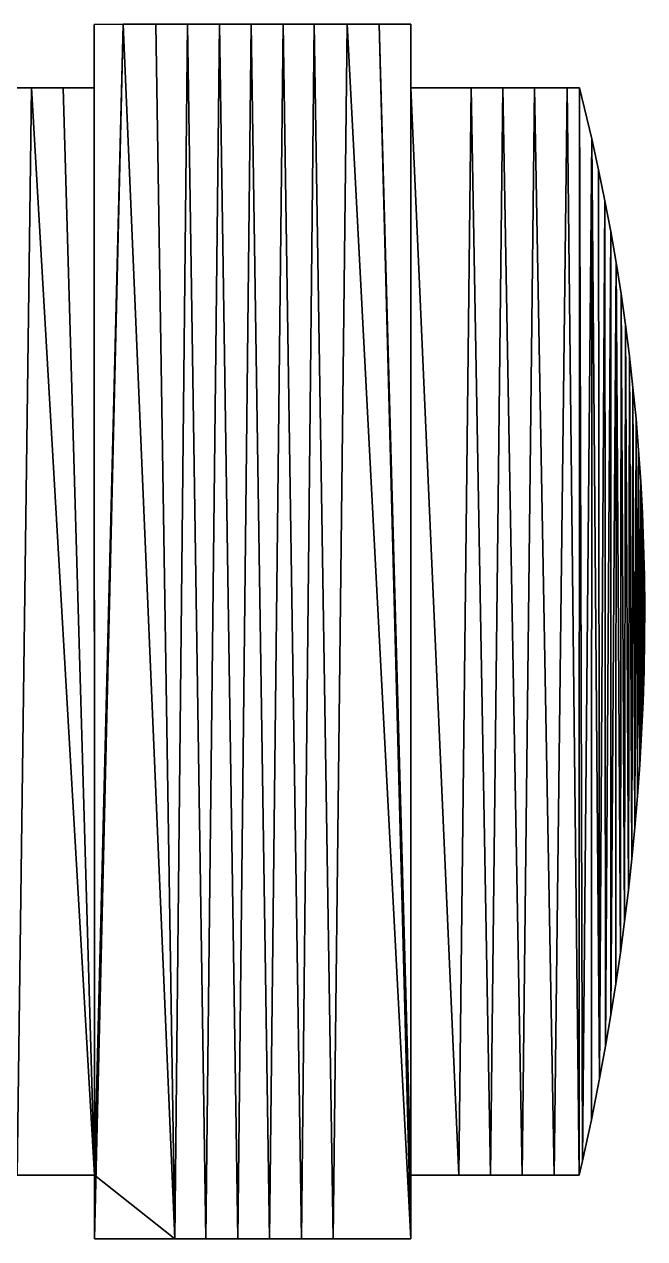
# Model space of a CAD drawing. Extents: x 9 to 1212, y 18 to 833.
# Drawn here: x 176.5 to 323.4, y 47.7 to 335 of the extents above; entities that cross this region are included whole.
import ezdxf

# ---------------------------------------------------------------- set-up
doc = ezdxf.new("R2010")
doc.units = 0
doc.header["$MEASUREMENT"] = 0
doc.layers.get('0').update_dxf_attribs({"linetype": 'CONTINUOUS'})

# ---------------------------------------------------------------- blocks, each defined once
blk = doc.blocks.new('GRUPO_2')
for p, q in [((167.27313, 287.312, 15), (160.4435, 287.30361, 15)), ((167.27313, 287.312), (160.4435, 287.30361)), ((160.4435, 287.30361, 15), (160.4435, 279.76341, 15)), ((160.4435, 287.30361), (160.4435, 287.30361, 15)), ((160.4435, 287.30361), (160.4435, 279.76341)), ((175.04562, 287.312, 15), (167.27313, 287.312, 15)), ((167.27313, 287.312), (167.27313, 287.312, 15)), ((175.04562, 287.312), (167.27313, 287.312)), ((175.04562, 287.312), (175.04562, 287.312, 15)), ((182.52997, 287.312, 15), (175.04562, 287.312, 15)), ((182.52997, 287.312), (175.04562, 287.312)), ((182.52997, 287.312), (182.52997, 287.312, 15)), ((190.06976, 287.312, 15), (182.52997, 287.312, 15)), ((190.06976, 287.312), (182.52997, 287.312)), ((190.06976, 287.312), (190.06976, 287.312, 15)), ((197.59616, 287.312, 15), (190.06976, 287.312, 15)), ((197.59616, 287.312), (190.06976, 287.312)), ((197.59616, 287.312), (197.59616, 287.312, 15)), ((205.19433, 287.312, 15), (197.59616, 287.312, 15)), ((205.19433, 287.312), (197.59616, 287.312)), ((205.19433, 287.312), (205.19433, 287.312, 15)), ((212.5363, 287.312, 15), (205.19433, 287.312, 15)), ((212.5363, 287.312), (205.19433, 287.312)), ((212.5363, 287.312), (212.5363, 287.312, 15)), ((220.32052, 287.312, 15), (212.5363, 287.312, 15)), ((220.32052, 287.312), (212.5363, 287.312)), ((220.32052, 287.312), (220.32052, 287.312, 15)), ((227.93748, 287.312, 15), (220.32052, 287.312, 15)), ((227.93748, 287.312), (220.32052, 287.312)), ((227.93748, 287.312), (227.93748, 287.312, 15)), ((235.4, 287.312, 15), (227.93748, 287.312, 15)), ((235.4, 287.312), (227.93748, 287.312)), ((235.4, 287.312), (235.4, 287.312, 15)), ((235.4, 272.3135, 15), (235.4, 287.312, 15)), ((235.4, 272.3135), (235.4, 287.312)), ((160.4435, 279.76341, 15), (160.4435, 272.3135, 15)), ((160.4435, 279.76341), (160.4435, 279.76341, 15)), ((160.4435, 279.76341), (160.4435, 272.3135)), ((138.07891, 272.3135), (145.57178, 272.3135)), ((138.07891, 272.3135, 15), (145.57178, 272.3135, 15)), ((145.57178, 272.3135), (153.05262, 272.3135)), ((145.57178, 272.3135, 15), (153.05262, 272.3135, 15)), ((145.57178, 272.3135), (145.57178, 272.3135, 15)), ((153.05262, 272.3135), (160.4435, 272.3135)), ((153.05262, 272.3135, 15), (160.4435, 272.3135, 15)), ((153.05262, 272.3135), (153.05262, 272.3135, 15)), ((160.4435, 272.3135), (160.4435, 272.3135, 15)), ((235.4, 272.3135), (235.4, 272.3135, 15)), ((235.4, 272.3135), (249.72524, 272.3135)), ((235.4, 272.3135, 15), (249.72524, 272.3135, 15)), ((249.72524, 272.3135), (257.20678, 272.3135)), ((249.72524, 272.3135), (249.72524, 272.3135, 15)), ((249.72524, 272.3135, 15), (257.20678, 272.3135, 15)), ((257.20678, 272.3135), (264.71504, 272.3135)), ((257.20678, 272.3135), (257.20678, 272.3135, 15)), ((257.20678, 272.3135, 15), (264.71504, 272.3135, 15)), ((264.71504, 272.3135), (272.41297, 272.3135)), ((264.71504, 272.3135), (264.71504, 272.3135, 15)), ((264.71504, 272.3135, 15), (272.41297, 272.3135, 15)), ((272.41297, 272.3135), (275.32125, 272.3135)), ((272.41297, 272.3135), (272.41297, 272.3135, 15)), ((272.41297, 272.3135, 15), (275.32125, 272.3135, 15)), ((275.32125, 272.3135), (278.25841, 260.18055)), ((275.32125, 272.3135), (275.32125, 272.3135, 15)), ((275.32125, 272.3135, 15), (278.25841, 260.18055, 15)), ((278.25841, 260.18055), (279.86855, 252.88131)), ((278.25841, 260.18055), (278.25841, 260.18055, 15)), ((278.25841, 260.18055, 15), (279.86855, 252.88131, 15)), ((279.86855, 252.88131), (281.36337, 245.58206)), ((279.86855, 252.88131), (279.86855, 252.88131, 15)), ((279.86855, 252.88131, 15), (281.36337, 245.58206, 15)), ((281.36337, 245.58206), (282.74393, 238.2828)), ((281.36337, 245.58206), (281.36337, 245.58206, 15)), ((281.36337, 245.58206, 15), (282.74393, 238.2828, 15)), ((282.74393, 238.2828), (284.01601, 230.95504)), ((282.74393, 238.2828), (282.74393, 238.2828, 15)), ((282.74393, 238.2828, 15), (284.01601, 230.95504, 15)), ((284.01601, 230.95504), (285.18337, 223.57223)), ((284.01601, 230.95504), (284.01601, 230.95504, 15)), ((284.01601, 230.95504, 15), (285.18337, 223.57223, 15)), ((285.18337, 223.57223), (286.2371, 216.18942)), ((285.18337, 223.57223), (285.18337, 223.57223, 15)), ((285.18337, 223.57223, 15), (286.2371, 216.18942, 15)), ((286.2371, 216.18942), (287.17829, 208.8066)), ((286.2371, 216.18942), (286.2371, 216.18942, 15)), ((286.2371, 216.18942, 15), (287.17829, 208.8066, 15)), ((287.17829, 208.8066), (288.00806, 201.42378)), ((287.17829, 208.8066), (287.17829, 208.8066, 15)), ((287.17829, 208.8066, 15), (288.00806, 201.42378, 15)), ((288.00806, 201.42378), (288.7318, 193.99292)), ((288.00806, 201.42378), (288.00806, 201.42378, 15)), ((288.00806, 201.42378, 15), (288.7318, 193.99292, 15)), ((288.7318, 193.99292), (289.34504, 186.5599)), ((288.7318, 193.99292), (288.7318, 193.99292, 15)), ((288.7318, 193.99292, 15), (289.34504, 186.5599, 15)), ((289.34504, 186.5599), (289.84867, 179.12688)), ((289.34504, 186.5599), (289.34504, 186.5599, 15)), ((289.34504, 186.5599, 15), (289.84867, 179.12688, 15)), ((289.84867, 179.12688), (290.24381, 171.69385)), ((289.84867, 179.12688), (289.84867, 179.12688, 15)), ((289.84867, 179.12688, 15), (290.24381, 171.69385, 15)), ((290.24381, 171.69385), (290.53193, 164.24944)), ((290.24381, 171.69385), (290.24381, 171.69385, 15)), ((290.24381, 171.69385, 15), (290.53193, 164.24944, 15)), ((290.53193, 164.24944), (290.7136, 156.79751)), ((290.53193, 164.24944), (290.53193, 164.24944, 15)), ((290.53193, 164.24944, 15), (290.7136, 156.79751, 15)), ((290.7136, 156.79751), (290.7896, 149.34558)), ((290.7136, 156.79751), (290.7136, 156.79751, 15)), ((290.7136, 156.79751, 15), (290.7896, 149.34558, 15)), ((290.7896, 149.34558), (290.76105, 141.89365)), ((290.7896, 149.34558, 15), (290.76105, 141.89365, 15)), ((290.7896, 149.34558), (290.7896, 149.34558, 15)), ((290.76105, 141.89365), (290.62914, 134.44409)), ((290.76105, 141.89365, 15), (290.62914, 134.44409, 15)), ((290.76105, 141.89365), (290.76105, 141.89365, 15)), ((290.62914, 134.44409), (290.39526, 127.00131)), ((290.62914, 134.44409, 15), (290.39526, 127.00131, 15)), ((290.62914, 134.44409), (290.62914, 134.44409, 15)), ((290.39526, 127.00131), (290.06046, 119.55853)), ((290.39526, 127.00131, 15), (290.06046, 119.55853, 15)), ((290.39526, 127.00131), (290.39526, 127.00131, 15)), ((290.06046, 119.55853), (289.62586, 112.11574)), ((290.06046, 119.55853, 15), (289.62586, 112.11574, 15)), ((290.06046, 119.55853), (290.06046, 119.55853, 15)), ((289.62586, 112.11574), (289.09258, 104.67295)), ((289.62586, 112.11574, 15), (289.09258, 104.67295, 15)), ((289.62586, 112.11574), (289.62586, 112.11574, 15)), ((289.09258, 104.67295), (288.46451, 97.26035)), ((289.09258, 104.67295, 15), (288.46451, 97.26035, 15)), ((289.09258, 104.67295), (289.09258, 104.67295, 15)), ((288.46451, 97.26035), (287.74108, 89.8507)), ((288.46451, 97.26035, 15), (287.74108, 89.8507, 15)), ((288.46451, 97.26035), (288.46451, 97.26035, 15)), ((287.74108, 89.8507), (286.92318, 82.44106)), ((287.74108, 89.8507, 15), (286.92318, 82.44106, 15)), ((287.74108, 89.8507), (287.74108, 89.8507, 15)), ((286.92318, 82.44106), (286.01192, 75.03141)), ((286.92318, 82.44106, 15), (286.01192, 75.03141, 15)), ((286.92318, 82.44106), (286.92318, 82.44106, 15)), ((286.01192, 75.03141), (285.01244, 67.65036)), ((286.01192, 75.03141, 15), (285.01244, 67.65036, 15)), ((286.01192, 75.03141), (286.01192, 75.03141, 15)), ((285.01244, 67.65036), (283.92621, 60.29341)), ((285.01244, 67.65036, 15), (283.92621, 60.29341, 15)), ((285.01244, 67.65036), (285.01244, 67.65036, 15)), ((283.92621, 60.29341), (282.75121, 52.93647)), ((283.92621, 60.29341, 15), (282.75121, 52.93647, 15)), ((283.92621, 60.29341), (283.92621, 60.29341, 15)), ((282.75121, 52.93647), (281.4885, 45.57952)), ((282.75121, 52.93647, 15), (281.4885, 45.57952, 15)), ((282.75121, 52.93647), (282.75121, 52.93647, 15)), ((281.4885, 45.57952), (280.07508, 37.88431)), ((281.4885, 45.57952, 15), (280.07508, 37.88431, 15)), ((281.4885, 45.57952), (281.4885, 45.57952, 15)), ((280.07508, 37.88431), (278.15589, 28.16263)), ((280.07508, 37.88431, 15), (278.15589, 28.16263, 15)), ((280.07508, 37.88431), (280.07508, 37.88431, 15)), ((278.15589, 28.16263), (276.08993, 18.44095)), ((278.15589, 28.16263, 15), (276.08993, 18.44095, 15)), ((278.15589, 28.16263), (278.15589, 28.16263, 15)), ((276.08993, 18.44095), (275.25388, 15)), ((276.08993, 18.44095, 15), (275.25388, 15, 15)), ((276.08993, 18.44095), (276.08993, 18.44095, 15)), ((142.13484, 15), (160.49278, 15)), ((142.13484, 15, 15), (160.49278, 15, 15)), ((160.49278, 15), (160.49278, 0)), ((160.49278, 15, 15), (160.49278, 0, 15)), ((160.49278, 15), (160.49278, 15, 15)), ((246.7508, 15), (235.39278, 15)), ((235.39278, 0), (235.39278, 15)), ((235.39278, 0, 15), (235.39278, 15, 15)), ((246.7508, 15, 15), (235.39278, 15, 15)), ((235.39278, 15), (235.39278, 15, 15)), ((254.24472, 15), (246.7508, 15)), ((246.7508, 15), (246.7508, 15, 15)), ((254.24472, 15, 15), (246.7508, 15, 15)), ((261.75315, 15), (254.24472, 15)), ((261.75315, 15, 15), (254.24472, 15, 15)), ((254.24472, 15), (254.24472, 15, 15)), ((269.36476, 15), (261.75315, 15)), ((269.36476, 15, 15), (261.75315, 15, 15)), ((261.75315, 15), (261.75315, 15, 15)), ((275.25388, 15), (269.36476, 15)), ((275.25388, 15, 15), (269.36476, 15, 15)), ((269.36476, 15), (269.36476, 15, 15)), ((275.25388, 15), (275.25388, 15, 15)), ((160.49278, 0), (179.53478, 0)), ((160.49278, 0, 15), (179.53478, 0, 15)), ((160.49278, 0), (160.49278, 0, 15)), ((179.53478, 0), (186.82144, 0)), ((179.53478, 0, 15), (186.82144, 0, 15)), ((179.53478, 0), (179.53478, 0, 15)), ((186.82144, 0), (194.4592, 0)), ((186.82144, 0, 15), (194.4592, 0, 15)), ((186.82144, 0), (186.82144, 0, 15)), ((194.4592, 0), (201.94715, 0)), ((194.4592, 0, 15), (201.94715, 0, 15)), ((194.4592, 0), (194.4592, 0, 15)), ((201.94715, 0), (209.51323, 0)), ((201.94715, 0, 15), (209.51323, 0, 15)), ((201.94715, 0), (201.94715, 0, 15)), ((209.51323, 0), (217.00284, 0)), ((209.51323, 0, 15), (217.00284, 0, 15)), ((209.51323, 0), (209.51323, 0, 15)), ((217.00284, 0), (235.39278, 0)), ((217.00284, 0, 15), (235.39278, 0, 15)), ((217.00284, 0), (217.00284, 0, 15)), ((235.39278, 0), (235.39278, 0, 15))]:
    blk.add_line(p, q)
mesh = blk.add_polyface()
corners = [(160.4435, 287.30361), (160.4435, 272.3135), (160.4435, 279.76341), (235.4, 287.312), (235.39278, 15), (227.93748, 287.312), (235.4, 272.3135), (246.7508, 15), (249.72524, 272.3135), (254.24472, 15), (257.20678, 272.3135), (261.75315, 15), (264.71504, 272.3135), (269.36476, 15), (272.41297, 272.3135), (275.25388, 15), (275.32125, 272.3135), (276.08993, 18.44095), (278.25841, 260.18055), (278.15589, 28.16263), (280.07508, 37.88431), (279.86855, 252.88131), (281.36337, 245.58206), (281.4885, 45.57952), (282.74393, 238.2828), (282.75121, 52.93647), (284.01601, 230.95504), (283.92621, 60.29341), (285.01244, 67.65036), (285.18337, 223.57223), (286.01192, 75.03141), (286.2371, 216.18942), (286.92318, 82.44106), (287.17829, 208.8066), (287.74108, 89.8507), (288.00806, 201.42378), (288.46451, 97.26035), (288.7318, 193.99292), (289.09258, 104.67295), (289.34504, 186.5599), (289.62586, 112.11574), (289.84867, 179.12688), (290.06046, 119.55853), (290.24381, 171.69385), (290.39526, 127.00131), (290.53193, 164.24944), (290.62914, 134.44409), (290.7136, 156.79751), (290.76105, 141.89365), (290.7896, 149.34558), (130.62371, 272.3135), (116.5312, 15), (116.5312, 272.3135), (134.67172, 15), (138.07891, 272.3135), (142.13484, 15), (145.57178, 272.3135), (160.49278, 15), (153.05262, 272.3135), (167.27313, 287.312), (160.49278, 0), (179.53478, 0), (175.04562, 287.312), (182.52997, 287.312), (186.82144, 0), (190.06976, 287.312), (194.4592, 0), (197.59616, 287.312), (201.94715, 0), (205.19433, 287.312), (209.51323, 0), (212.5363, 287.312), (217.00284, 0), (220.32052, 287.312), (235.39278, 0), (63.60053, 287.3125), (41.5312, 272.3135), (41.5312, 287.3135), (41.5312, 15), (41.5312, 0), (59.85064, 0), (67.24276, 0), (70.93766, 287.3125), (74.85461, 0), (78.54081, 287.3125), (82.33672, 0), (86.06732, 287.3125), (89.95977, 0), (93.5803, 287.3125), (97.32622, 0), (101.12431, 287.3125), (116.5312, 0), (116.5312, 287.3135), (0, 269.97592), (0, 253.8305), (0, 263.12649), (3.74336, 272.3135), (0, 247.42915), (0, 240.26496), (0, 223.92902), (0, 209.59044), (0, 202.24052), (0, 186.90175), (0, 178.97392), (0, 171.61742), (0, 164.22257), (0, 134.2449), (0, 118.93904), (0, 111.32354), (0, 103.81441), (0, 96.43702), (0, 89.21676), (0, 58.39588), (0, 51.39407), (0, 27.86362), (0.17741, 15), (7.50086, 15), (11.45449, 272.3135), (15.0501, 15), (18.90909, 272.3135), (22.53637, 15), (26.38359, 272.3135), (30.04515, 15), (33.8378, 272.3135), (0, 21.83193), (0, 35.52596), (0, 44.64879), (0, 73.66083), (0, 81.83561), (0, 65.83286), (0, 126.63553), (0, 149.26779), (0, 156.76509), (0, 141.75346), (0, 194.66745), (0, 216.68671), (0, 232.40816)]
mesh.append_faces([[corners[k] for k in face] for face in [(0, 1, 2), (48, 47, 49), (75, 76, 77), (93, 94, 95), (113, 125, 126), (111, 127, 128), (105, 131, 132)]], dxfattribs={"vtx0": -1})
mesh.append_faces([[corners[k] for k in face] for face in [(3, 4, 5), (4, 6, 7), (7, 8, 9), (9, 10, 11), (11, 12, 13), (13, 14, 15), (15, 16, 17), (17, 18, 19), (19, 18, 20), (20, 22, 23), (23, 24, 25), (25, 26, 27), (27, 26, 28), (28, 29, 30), (30, 31, 32), (32, 33, 34), (34, 35, 36), (36, 37, 38), (38, 39, 40), (40, 41, 42), (42, 43, 44), (44, 45, 46), (46, 47, 48), (50, 51, 52), (51, 50, 53), (53, 54, 55), (55, 56, 57), (57, 59, 60), (60, 59, 61), (61, 63, 64), (64, 65, 66), (66, 67, 68), (68, 69, 70), (70, 71, 72), (72, 73, 74), (74, 5, 4), (78, 75, 79), (79, 75, 80), (80, 75, 81), (81, 82, 83), (83, 84, 85), (85, 86, 87), (87, 88, 89), (89, 90, 91), (91, 52, 51), (94, 96, 97), (97, 96, 98), (100, 96, 101), (102, 96, 103), (103, 96, 104), (104, 96, 105), (107, 96, 108), (108, 96, 109), (109, 96, 110), (110, 96, 111), (112, 96, 113), (115, 96, 116), (116, 117, 118), (118, 119, 120), (120, 121, 122), (122, 123, 78), (125, 113, 114), (127, 111, 129), (129, 111, 112), (131, 105, 133), (133, 105, 106)]], dxfattribs={"vtx0": -1, "vtx1": -1})
mesh.append_faces([[corners[k] for k in face] for face in [(57, 1, 0), (76, 75, 78), (98, 96, 99), (99, 96, 100), (101, 96, 102), (105, 96, 106), (106, 96, 107), (111, 96, 112), (113, 96, 114), (114, 96, 115)]], dxfattribs={"vtx0": -1, "vtx1": -1, "vtx2": -1})
mesh.append_faces([[corners[k] for k in face] for face in [(4, 3, 6), (7, 6, 8), (9, 8, 10), (11, 10, 12), (13, 12, 14), (15, 14, 16), (17, 16, 18), (20, 18, 21), (20, 21, 22), (23, 22, 24), (25, 24, 26), (28, 26, 29), (30, 29, 31), (32, 31, 33), (34, 33, 35), (36, 35, 37), (38, 37, 39), (40, 39, 41), (42, 41, 43), (44, 43, 45), (46, 45, 47), (53, 50, 54), (55, 54, 56), (57, 56, 58), (57, 58, 1), (57, 0, 59), (61, 59, 62), (61, 62, 63), (64, 63, 65), (66, 65, 67), (68, 67, 69), (70, 69, 71), (72, 71, 73), (74, 73, 5), (81, 75, 82), (83, 82, 84), (85, 84, 86), (87, 86, 88), (89, 88, 90), (91, 90, 92), (91, 92, 52), (94, 93, 96), (116, 96, 117), (118, 117, 119), (120, 119, 121), (122, 121, 123), (78, 123, 76)]], dxfattribs={"vtx0": -1, "vtx2": -1})
mesh.append_faces([[corners[k] for k in face] for face in [(115, 124, 114), (107, 130, 106), (102, 134, 101), (100, 135, 99), (99, 136, 98)]], dxfattribs={"vtx2": -1})
mesh = blk.add_polyface()
corners = [(246.7508, 15, 15), (235.4, 272.3135, 15), (235.39278, 15, 15), (249.72524, 272.3135, 15), (254.24472, 15, 15), (257.20678, 272.3135, 15), (261.75315, 15, 15), (264.71504, 272.3135, 15), (269.36476, 15, 15), (272.41297, 272.3135, 15), (275.25388, 15, 15), (275.32125, 272.3135, 15), (276.08993, 18.44095, 15), (278.25841, 260.18055, 15), (278.15589, 28.16263, 15), (280.07508, 37.88431, 15), (279.86855, 252.88131, 15), (281.36337, 245.58206, 15), (281.4885, 45.57952, 15), (282.74393, 238.2828, 15), (282.75121, 52.93647, 15), (284.01601, 230.95504, 15), (283.92621, 60.29341, 15), (285.01244, 67.65036, 15), (285.18337, 223.57223, 15), (286.01192, 75.03141, 15), (286.2371, 216.18942, 15), (286.92318, 82.44106, 15), (287.17829, 208.8066, 15), (287.74108, 89.8507, 15), (288.00806, 201.42378, 15), (288.46451, 97.26035, 15), (288.7318, 193.99292, 15), (289.09258, 104.67295, 15), (289.34504, 186.5599, 15), (289.62586, 112.11574, 15), (289.84867, 179.12688, 15), (290.06046, 119.55853, 15), (290.24381, 171.69385, 15), (290.39526, 127.00131, 15), (290.53193, 164.24944, 15), (290.62914, 134.44409, 15), (290.7136, 156.79751, 15), (290.76105, 141.89365, 15), (290.7896, 149.34558, 15), (179.53478, 0, 15), (160.49278, 15, 15), (160.49278, 0, 15), (167.27313, 287.312, 15), (175.04562, 287.312, 15), (182.52997, 287.312, 15), (186.82144, 0, 15), (190.06976, 287.312, 15), (194.4592, 0, 15), (197.59616, 287.312, 15), (201.94715, 0, 15), (205.19433, 287.312, 15), (209.51323, 0, 15), (212.5363, 287.312, 15), (217.00284, 0, 15), (220.32052, 287.312, 15), (235.39278, 0, 15), (227.93748, 287.312, 15), (235.4, 287.312, 15), (134.67172, 15, 15), (116.5312, 272.3135, 15), (116.5312, 15, 15), (130.62371, 272.3135, 15), (138.07891, 272.3135, 15), (142.13484, 15, 15), (145.57178, 272.3135, 15), (153.05262, 272.3135, 15), (160.4435, 272.3135, 15), (160.4435, 279.76341, 15), (160.4435, 287.30361, 15), (59.85064, 0, 15), (41.5312, 15, 15), (41.5312, 0, 15), (41.5312, 272.3135, 15), (41.5312, 287.3135, 15), (63.60053, 287.3125, 15), (67.24276, 0, 15), (70.93766, 287.3125, 15), (74.85461, 0, 15), (78.54081, 287.3125, 15), (82.33672, 0, 15), (86.06732, 287.3125, 15), (89.95977, 0, 15), (93.5803, 287.3125, 15), (97.32622, 0, 15), (101.12431, 287.3125, 15), (116.5312, 0, 15), (116.5312, 287.3135, 15), (0.17741, 15, 15), (0, 27.86362, 15), (0, 21.83193, 15), (0, 51.39407, 15), (0, 58.39588, 15), (0, 89.21676, 15), (0, 96.43702, 15), (0, 103.81441, 15), (0, 111.32354, 15), (0, 118.93904, 15), (0, 134.2449, 15), (0, 164.22257, 15), (0, 171.61742, 15), (0, 178.97392, 15), (0, 186.90175, 15), (0, 202.24052, 15), (0, 209.59044, 15), (0, 223.92902, 15), (0, 240.26496, 15), (0, 247.42915, 15), (0, 253.8305, 15), (0, 269.97592, 15), (3.74336, 272.3135, 15), (7.50086, 15, 15), (11.45449, 272.3135, 15), (15.0501, 15, 15), (18.90909, 272.3135, 15), (22.53637, 15, 15), (26.38359, 272.3135, 15), (30.04515, 15, 15), (33.8378, 272.3135, 15), (0, 263.12649, 15), (0, 232.40816, 15), (0, 216.68671, 15), (0, 194.66745, 15), (0, 149.26779, 15), (0, 141.75346, 15), (0, 156.76509, 15), (0, 126.63553, 15), (0, 73.66083, 15), (0, 65.83286, 15), (0, 81.83561, 15), (0, 35.52596, 15), (0, 44.64879, 15)]
mesh.append_faces([[corners[k] for k in face] for face in [(42, 43, 44), (45, 46, 47), (75, 76, 77), (93, 94, 95), (103, 128, 129), (97, 132, 133), (135, 96, 136)]], dxfattribs={"vtx0": -1})
mesh.append_faces([[corners[k] for k in face] for face in [(0, 1, 2), (1, 0, 3), (3, 4, 5), (5, 6, 7), (7, 8, 9), (9, 10, 11), (11, 12, 13), (13, 15, 16), (16, 15, 17), (17, 18, 19), (19, 20, 21), (21, 23, 24), (24, 25, 26), (26, 27, 28), (28, 29, 30), (30, 31, 32), (32, 33, 34), (34, 35, 36), (36, 37, 38), (38, 39, 40), (40, 41, 42), (48, 45, 49), (49, 45, 50), (50, 51, 52), (52, 53, 54), (54, 55, 56), (56, 57, 58), (58, 59, 60), (60, 61, 62), (62, 2, 63), (63, 2, 1), (64, 65, 66), (65, 64, 67), (67, 64, 68), (68, 69, 70), (70, 46, 71), (71, 46, 72), (72, 46, 73), (73, 46, 74), (74, 46, 48), (78, 75, 79), (79, 75, 80), (80, 81, 82), (82, 83, 84), (84, 85, 86), (86, 87, 88), (88, 89, 90), (90, 91, 92), (92, 66, 65), (96, 93, 97), (98, 93, 99), (99, 93, 100), (100, 93, 101), (101, 93, 102), (104, 93, 105), (105, 93, 106), (106, 93, 107), (108, 93, 109), (111, 93, 112), (112, 93, 113), (114, 93, 115), (115, 116, 117), (117, 118, 119), (119, 120, 121), (121, 122, 123), (123, 76, 78), (128, 103, 130), (130, 103, 104), (132, 97, 134), (134, 97, 98)]], dxfattribs={"vtx0": -1, "vtx1": -1})
mesh.append_faces([[corners[k] for k in face] for face in [(46, 45, 48), (76, 75, 78), (94, 93, 96), (97, 93, 98), (102, 93, 103), (103, 93, 104), (107, 93, 108), (109, 93, 110), (110, 93, 111), (113, 93, 114)]], dxfattribs={"vtx0": -1, "vtx1": -1, "vtx2": -1})
mesh.append_faces([[corners[k] for k in face] for face in [(3, 0, 4), (5, 4, 6), (7, 6, 8), (9, 8, 10), (11, 10, 12), (13, 12, 14), (13, 14, 15), (17, 15, 18), (19, 18, 20), (21, 20, 22), (21, 22, 23), (24, 23, 25), (26, 25, 27), (28, 27, 29), (30, 29, 31), (32, 31, 33), (34, 33, 35), (36, 35, 37), (38, 37, 39), (40, 39, 41), (42, 41, 43), (50, 45, 51), (52, 51, 53), (54, 53, 55), (56, 55, 57), (58, 57, 59), (60, 59, 61), (62, 61, 2), (68, 64, 69), (70, 69, 46), (80, 75, 81), (82, 81, 83), (84, 83, 85), (86, 85, 87), (88, 87, 89), (90, 89, 91), (92, 91, 66), (115, 93, 116), (117, 116, 118), (119, 118, 120), (121, 120, 122), (123, 122, 76), (96, 135, 94)]], dxfattribs={"vtx0": -1, "vtx2": -1})
mesh.append_faces([[corners[k] for k in face] for face in [(114, 124, 113), (111, 125, 110), (110, 126, 109), (108, 127, 107), (103, 131, 102)]], dxfattribs={"vtx2": -1})
mesh = blk.add_polyface()
corners = [(160.4435, 287.30361, 15), (167.27313, 287.312), (160.4435, 287.30361), (167.27313, 287.312, 15)]
mesh.append_faces([[corners[k] for k in face] for face in [(0, 1, 2), (1, 0, 3)]], dxfattribs={"vtx0": -1})
mesh = blk.add_polyface()
corners = [(160.4435, 287.30361, 15), (160.4435, 279.76341), (160.4435, 279.76341, 15), (160.4435, 287.30361)]
mesh.append_faces([[corners[k] for k in face] for face in [(0, 1, 2), (1, 0, 3)]], dxfattribs={"vtx0": -1})
mesh = blk.add_polyface()
corners = [(167.27313, 287.312, 15), (175.04562, 287.312), (167.27313, 287.312), (175.04562, 287.312, 15)]
mesh.append_faces([[corners[k] for k in face] for face in [(0, 1, 2), (1, 0, 3)]], dxfattribs={"vtx0": -1})
mesh = blk.add_polyface()
corners = [(175.04562, 287.312, 15), (182.52997, 287.312), (175.04562, 287.312), (182.52997, 287.312, 15)]
mesh.append_faces([[corners[k] for k in face] for face in [(0, 1, 2), (1, 0, 3)]], dxfattribs={"vtx0": -1})
mesh = blk.add_polyface()
corners = [(182.52997, 287.312, 15), (190.06976, 287.312), (182.52997, 287.312), (190.06976, 287.312, 15)]
mesh.append_faces([[corners[k] for k in face] for face in [(0, 1, 2), (1, 0, 3)]], dxfattribs={"vtx0": -1})
mesh = blk.add_polyface()
corners = [(190.06976, 287.312, 15), (197.59616, 287.312), (190.06976, 287.312), (197.59616, 287.312, 15)]
mesh.append_faces([[corners[k] for k in face] for face in [(0, 1, 2), (1, 0, 3)]], dxfattribs={"vtx0": -1})
mesh = blk.add_polyface()
corners = [(197.59616, 287.312, 15), (205.19433, 287.312), (197.59616, 287.312), (205.19433, 287.312, 15)]
mesh.append_faces([[corners[k] for k in face] for face in [(0, 1, 2), (1, 0, 3)]], dxfattribs={"vtx0": -1})
mesh = blk.add_polyface()
corners = [(205.19433, 287.312, 15), (212.5363, 287.312), (205.19433, 287.312), (212.5363, 287.312, 15)]
mesh.append_faces([[corners[k] for k in face] for face in [(0, 1, 2), (1, 0, 3)]], dxfattribs={"vtx0": -1})
mesh = blk.add_polyface()
corners = [(212.5363, 287.312, 15), (220.32052, 287.312), (212.5363, 287.312), (220.32052, 287.312, 15)]
mesh.append_faces([[corners[k] for k in face] for face in [(0, 1, 2), (1, 0, 3)]], dxfattribs={"vtx0": -1})
mesh = blk.add_polyface()
corners = [(220.32052, 287.312, 15), (227.93748, 287.312), (220.32052, 287.312), (227.93748, 287.312, 15)]
mesh.append_faces([[corners[k] for k in face] for face in [(0, 1, 2), (1, 0, 3)]], dxfattribs={"vtx0": -1})
mesh = blk.add_polyface()
corners = [(227.93748, 287.312, 15), (235.4, 287.312), (227.93748, 287.312), (235.4, 287.312, 15)]
mesh.append_faces([[corners[k] for k in face] for face in [(0, 1, 2), (1, 0, 3)]], dxfattribs={"vtx0": -1})
mesh = blk.add_polyface()
corners = [(235.4, 287.312), (235.4, 272.3135, 15), (235.4, 272.3135), (235.4, 287.312, 15)]
mesh.append_faces([[corners[k] for k in face] for face in [(0, 1, 2), (1, 0, 3)]], dxfattribs={"vtx0": -1})
mesh = blk.add_polyface()
corners = [(160.4435, 279.76341, 15), (160.4435, 272.3135), (160.4435, 272.3135, 15), (160.4435, 279.76341)]
mesh.append_faces([[corners[k] for k in face] for face in [(0, 1, 2), (1, 0, 3)]], dxfattribs={"vtx0": -1})
mesh = blk.add_polyface()
corners = [(138.07891, 272.3135, 15), (145.57178, 272.3135), (138.07891, 272.3135), (145.57178, 272.3135, 15)]
mesh.append_faces([[corners[k] for k in face] for face in [(0, 1, 2), (1, 0, 3)]], dxfattribs={"vtx0": -1})
mesh = blk.add_polyface()
corners = [(145.57178, 272.3135, 15), (153.05262, 272.3135), (145.57178, 272.3135), (153.05262, 272.3135, 15)]
mesh.append_faces([[corners[k] for k in face] for face in [(0, 1, 2), (1, 0, 3)]], dxfattribs={"vtx0": -1})
mesh = blk.add_polyface()
corners = [(153.05262, 272.3135, 15), (160.4435, 272.3135), (153.05262, 272.3135), (160.4435, 272.3135, 15)]
mesh.append_faces([[corners[k] for k in face] for face in [(0, 1, 2), (1, 0, 3)]], dxfattribs={"vtx0": -1})
mesh = blk.add_polyface()
corners = [(235.4, 272.3135, 15), (249.72524, 272.3135), (235.4, 272.3135), (249.72524, 272.3135, 15)]
mesh.append_faces([[corners[k] for k in face] for face in [(0, 1, 2), (1, 0, 3)]], dxfattribs={"vtx0": -1})
mesh = blk.add_polyface()
corners = [(249.72524, 272.3135, 15), (257.20678, 272.3135), (249.72524, 272.3135), (257.20678, 272.3135, 15)]
mesh.append_faces([[corners[k] for k in face] for face in [(0, 1, 2), (1, 0, 3)]], dxfattribs={"vtx0": -1})
mesh = blk.add_polyface()
corners = [(257.20678, 272.3135, 15), (264.71504, 272.3135), (257.20678, 272.3135), (264.71504, 272.3135, 15)]
mesh.append_faces([[corners[k] for k in face] for face in [(0, 1, 2), (1, 0, 3)]], dxfattribs={"vtx0": -1})
mesh = blk.add_polyface()
corners = [(264.71504, 272.3135, 15), (272.41297, 272.3135), (264.71504, 272.3135), (272.41297, 272.3135, 15)]
mesh.append_faces([[corners[k] for k in face] for face in [(0, 1, 2), (1, 0, 3)]], dxfattribs={"vtx0": -1})
mesh = blk.add_polyface()
corners = [(272.41297, 272.3135, 15), (275.32125, 272.3135), (272.41297, 272.3135), (275.32125, 272.3135, 15)]
mesh.append_faces([[corners[k] for k in face] for face in [(0, 1, 2), (1, 0, 3)]], dxfattribs={"vtx0": -1})
mesh = blk.add_polyface()
corners = [(275.32125, 272.3135), (278.25841, 260.18055, 15), (278.25841, 260.18055), (275.32125, 272.3135, 15)]
mesh.append_faces([[corners[k] for k in face] for face in [(0, 1, 2), (1, 0, 3)]], dxfattribs={"vtx0": -1})
mesh = blk.add_polyface()
corners = [(278.25841, 260.18055), (279.86855, 252.88131, 15), (279.86855, 252.88131), (278.25841, 260.18055, 15)]
mesh.append_faces([[corners[k] for k in face] for face in [(0, 1, 2), (1, 0, 3)]], dxfattribs={"vtx0": -1})
mesh = blk.add_polyface()
corners = [(279.86855, 252.88131), (281.36337, 245.58206, 15), (281.36337, 245.58206), (279.86855, 252.88131, 15)]
mesh.append_faces([[corners[k] for k in face] for face in [(0, 1, 2), (1, 0, 3)]], dxfattribs={"vtx0": -1})
mesh = blk.add_polyface()
corners = [(281.36337, 245.58206), (282.74393, 238.2828, 15), (282.74393, 238.2828), (281.36337, 245.58206, 15)]
mesh.append_faces([[corners[k] for k in face] for face in [(0, 1, 2), (1, 0, 3)]], dxfattribs={"vtx0": -1})
mesh = blk.add_polyface()
corners = [(282.74393, 238.2828), (284.01601, 230.95504, 15), (284.01601, 230.95504), (282.74393, 238.2828, 15)]
mesh.append_faces([[corners[k] for k in face] for face in [(0, 1, 2), (1, 0, 3)]], dxfattribs={"vtx0": -1})
mesh = blk.add_polyface()
corners = [(284.01601, 230.95504), (285.18337, 223.57223, 15), (285.18337, 223.57223), (284.01601, 230.95504, 15)]
mesh.append_faces([[corners[k] for k in face] for face in [(0, 1, 2), (1, 0, 3)]], dxfattribs={"vtx0": -1})
mesh = blk.add_polyface()
corners = [(285.18337, 223.57223), (286.2371, 216.18942, 15), (286.2371, 216.18942), (285.18337, 223.57223, 15)]
mesh.append_faces([[corners[k] for k in face] for face in [(0, 1, 2), (1, 0, 3)]], dxfattribs={"vtx0": -1})
mesh = blk.add_polyface()
corners = [(286.2371, 216.18942), (287.17829, 208.8066, 15), (287.17829, 208.8066), (286.2371, 216.18942, 15)]
mesh.append_faces([[corners[k] for k in face] for face in [(0, 1, 2), (1, 0, 3)]], dxfattribs={"vtx0": -1})
mesh = blk.add_polyface()
corners = [(287.17829, 208.8066), (288.00806, 201.42378, 15), (288.00806, 201.42378), (287.17829, 208.8066, 15)]
mesh.append_faces([[corners[k] for k in face] for face in [(0, 1, 2), (1, 0, 3)]], dxfattribs={"vtx0": -1})
mesh = blk.add_polyface()
corners = [(288.00806, 201.42378), (288.7318, 193.99292, 15), (288.7318, 193.99292), (288.00806, 201.42378, 15)]
mesh.append_faces([[corners[k] for k in face] for face in [(0, 1, 2), (1, 0, 3)]], dxfattribs={"vtx0": -1})
mesh = blk.add_polyface()
corners = [(288.7318, 193.99292), (289.34504, 186.5599, 15), (289.34504, 186.5599), (288.7318, 193.99292, 15)]
mesh.append_faces([[corners[k] for k in face] for face in [(0, 1, 2), (1, 0, 3)]], dxfattribs={"vtx0": -1})
mesh = blk.add_polyface()
corners = [(289.34504, 186.5599), (289.84867, 179.12688, 15), (289.84867, 179.12688), (289.34504, 186.5599, 15)]
mesh.append_faces([[corners[k] for k in face] for face in [(0, 1, 2), (1, 0, 3)]], dxfattribs={"vtx0": -1})
mesh = blk.add_polyface()
corners = [(289.84867, 179.12688), (290.24381, 171.69385, 15), (290.24381, 171.69385), (289.84867, 179.12688, 15)]
mesh.append_faces([[corners[k] for k in face] for face in [(0, 1, 2), (1, 0, 3)]], dxfattribs={"vtx0": -1})
mesh = blk.add_polyface()
corners = [(290.24381, 171.69385), (290.53193, 164.24944, 15), (290.53193, 164.24944), (290.24381, 171.69385, 15)]
mesh.append_faces([[corners[k] for k in face] for face in [(0, 1, 2), (1, 0, 3)]], dxfattribs={"vtx0": -1})
mesh = blk.add_polyface()
corners = [(290.53193, 164.24944), (290.7136, 156.79751, 15), (290.7136, 156.79751), (290.53193, 164.24944, 15)]
mesh.append_faces([[corners[k] for k in face] for face in [(0, 1, 2), (1, 0, 3)]], dxfattribs={"vtx0": -1})
mesh = blk.add_polyface()
corners = [(290.7136, 156.79751), (290.7896, 149.34558, 15), (290.7896, 149.34558), (290.7136, 156.79751, 15)]
mesh.append_faces([[corners[k] for k in face] for face in [(0, 1, 2), (1, 0, 3)]], dxfattribs={"vtx0": -1})
mesh = blk.add_polyface()
corners = [(290.7896, 149.34558), (290.76105, 141.89365, 15), (290.76105, 141.89365), (290.7896, 149.34558, 15)]
mesh.append_faces([[corners[k] for k in face] for face in [(0, 1, 2), (1, 0, 3)]], dxfattribs={"vtx0": -1})
mesh = blk.add_polyface()
corners = [(290.76105, 141.89365), (290.62914, 134.44409, 15), (290.62914, 134.44409), (290.76105, 141.89365, 15)]
mesh.append_faces([[corners[k] for k in face] for face in [(0, 1, 2), (1, 0, 3)]], dxfattribs={"vtx0": -1})
mesh = blk.add_polyface()
corners = [(290.62914, 134.44409), (290.39526, 127.00131, 15), (290.39526, 127.00131), (290.62914, 134.44409, 15)]
mesh.append_faces([[corners[k] for k in face] for face in [(0, 1, 2), (1, 0, 3)]], dxfattribs={"vtx0": -1})
mesh = blk.add_polyface()
corners = [(290.39526, 127.00131), (290.06046, 119.55853, 15), (290.06046, 119.55853), (290.39526, 127.00131, 15)]
mesh.append_faces([[corners[k] for k in face] for face in [(0, 1, 2), (1, 0, 3)]], dxfattribs={"vtx0": -1})
mesh = blk.add_polyface()
corners = [(290.06046, 119.55853), (289.62586, 112.11574, 15), (289.62586, 112.11574), (290.06046, 119.55853, 15)]
mesh.append_faces([[corners[k] for k in face] for face in [(0, 1, 2), (1, 0, 3)]], dxfattribs={"vtx0": -1})
mesh = blk.add_polyface()
corners = [(289.62586, 112.11574), (289.09258, 104.67295, 15), (289.09258, 104.67295), (289.62586, 112.11574, 15)]
mesh.append_faces([[corners[k] for k in face] for face in [(0, 1, 2), (1, 0, 3)]], dxfattribs={"vtx0": -1})
mesh = blk.add_polyface()
corners = [(289.09258, 104.67295), (288.46451, 97.26035, 15), (288.46451, 97.26035), (289.09258, 104.67295, 15)]
mesh.append_faces([[corners[k] for k in face] for face in [(0, 1, 2), (1, 0, 3)]], dxfattribs={"vtx0": -1})
mesh = blk.add_polyface()
corners = [(288.46451, 97.26035), (287.74108, 89.8507, 15), (287.74108, 89.8507), (288.46451, 97.26035, 15)]
mesh.append_faces([[corners[k] for k in face] for face in [(0, 1, 2), (1, 0, 3)]], dxfattribs={"vtx0": -1})
mesh = blk.add_polyface()
corners = [(287.74108, 89.8507), (286.92318, 82.44106, 15), (286.92318, 82.44106), (287.74108, 89.8507, 15)]
mesh.append_faces([[corners[k] for k in face] for face in [(0, 1, 2), (1, 0, 3)]], dxfattribs={"vtx0": -1})
mesh = blk.add_polyface()
corners = [(286.92318, 82.44106), (286.01192, 75.03141, 15), (286.01192, 75.03141), (286.92318, 82.44106, 15)]
mesh.append_faces([[corners[k] for k in face] for face in [(0, 1, 2), (1, 0, 3)]], dxfattribs={"vtx0": -1})
mesh = blk.add_polyface()
corners = [(286.01192, 75.03141), (285.01244, 67.65036, 15), (285.01244, 67.65036), (286.01192, 75.03141, 15)]
mesh.append_faces([[corners[k] for k in face] for face in [(0, 1, 2), (1, 0, 3)]], dxfattribs={"vtx0": -1})
mesh = blk.add_polyface()
corners = [(285.01244, 67.65036), (283.92621, 60.29341, 15), (283.92621, 60.29341), (285.01244, 67.65036, 15)]
mesh.append_faces([[corners[k] for k in face] for face in [(0, 1, 2), (1, 0, 3)]], dxfattribs={"vtx0": -1})
mesh = blk.add_polyface()
corners = [(283.92621, 60.29341), (282.75121, 52.93647, 15), (282.75121, 52.93647), (283.92621, 60.29341, 15)]
mesh.append_faces([[corners[k] for k in face] for face in [(0, 1, 2), (1, 0, 3)]], dxfattribs={"vtx0": -1})
mesh = blk.add_polyface()
corners = [(282.75121, 52.93647), (281.4885, 45.57952, 15), (281.4885, 45.57952), (282.75121, 52.93647, 15)]
mesh.append_faces([[corners[k] for k in face] for face in [(0, 1, 2), (1, 0, 3)]], dxfattribs={"vtx0": -1})
mesh = blk.add_polyface()
corners = [(281.4885, 45.57952), (280.07508, 37.88431, 15), (280.07508, 37.88431), (281.4885, 45.57952, 15)]
mesh.append_faces([[corners[k] for k in face] for face in [(0, 1, 2), (1, 0, 3)]], dxfattribs={"vtx0": -1})
mesh = blk.add_polyface()
corners = [(280.07508, 37.88431), (278.15589, 28.16263, 15), (278.15589, 28.16263), (280.07508, 37.88431, 15)]
mesh.append_faces([[corners[k] for k in face] for face in [(0, 1, 2), (1, 0, 3)]], dxfattribs={"vtx0": -1})
mesh = blk.add_polyface()
corners = [(278.15589, 28.16263), (276.08993, 18.44095, 15), (276.08993, 18.44095), (278.15589, 28.16263, 15)]
mesh.append_faces([[corners[k] for k in face] for face in [(0, 1, 2), (1, 0, 3)]], dxfattribs={"vtx0": -1})
mesh = blk.add_polyface()
corners = [(276.08993, 18.44095), (275.25388, 15, 15), (275.25388, 15), (276.08993, 18.44095, 15)]
mesh.append_faces([[corners[k] for k in face] for face in [(0, 1, 2), (1, 0, 3)]], dxfattribs={"vtx0": -1})
mesh = blk.add_polyface()
corners = [(160.49278, 15, 15), (142.13484, 15), (160.49278, 15), (142.13484, 15, 15)]
mesh.append_faces([[corners[k] for k in face] for face in [(0, 1, 2), (1, 0, 3)]], dxfattribs={"vtx0": -1})
mesh = blk.add_polyface()
corners = [(160.49278, 15, 15), (160.49278, 0), (160.49278, 0, 15), (160.49278, 15)]
mesh.append_faces([[corners[k] for k in face] for face in [(0, 1, 2), (1, 0, 3)]], dxfattribs={"vtx0": -1})
mesh = blk.add_polyface()
corners = [(235.39278, 15), (235.39278, 0, 15), (235.39278, 0), (235.39278, 15, 15)]
mesh.append_faces([[corners[k] for k in face] for face in [(0, 1, 2), (1, 0, 3)]], dxfattribs={"vtx0": -1})
mesh = blk.add_polyface()
corners = [(246.7508, 15, 15), (235.39278, 15), (246.7508, 15), (235.39278, 15, 15)]
mesh.append_faces([[corners[k] for k in face] for face in [(0, 1, 2), (1, 0, 3)]], dxfattribs={"vtx0": -1})
mesh = blk.add_polyface()
corners = [(254.24472, 15, 15), (246.7508, 15), (254.24472, 15), (246.7508, 15, 15)]
mesh.append_faces([[corners[k] for k in face] for face in [(0, 1, 2), (1, 0, 3)]], dxfattribs={"vtx0": -1})
mesh = blk.add_polyface()
corners = [(261.75315, 15, 15), (254.24472, 15), (261.75315, 15), (254.24472, 15, 15)]
mesh.append_faces([[corners[k] for k in face] for face in [(0, 1, 2), (1, 0, 3)]], dxfattribs={"vtx0": -1})
mesh = blk.add_polyface()
corners = [(269.36476, 15, 15), (261.75315, 15), (269.36476, 15), (261.75315, 15, 15)]
mesh.append_faces([[corners[k] for k in face] for face in [(0, 1, 2), (1, 0, 3)]], dxfattribs={"vtx0": -1})
mesh = blk.add_polyface()
corners = [(275.25388, 15, 15), (269.36476, 15), (275.25388, 15), (269.36476, 15, 15)]
mesh.append_faces([[corners[k] for k in face] for face in [(0, 1, 2), (1, 0, 3)]], dxfattribs={"vtx0": -1})
mesh = blk.add_polyface()
corners = [(179.53478, 0, 15), (160.49278, 0), (179.53478, 0), (160.49278, 0, 15)]
mesh.append_faces([[corners[k] for k in face] for face in [(0, 1, 2), (1, 0, 3)]], dxfattribs={"vtx0": -1})
mesh = blk.add_polyface()
corners = [(186.82144, 0, 15), (179.53478, 0), (186.82144, 0), (179.53478, 0, 15)]
mesh.append_faces([[corners[k] for k in face] for face in [(0, 1, 2), (1, 0, 3)]], dxfattribs={"vtx0": -1})
mesh = blk.add_polyface()
corners = [(194.4592, 0, 15), (186.82144, 0), (194.4592, 0), (186.82144, 0, 15)]
mesh.append_faces([[corners[k] for k in face] for face in [(0, 1, 2), (1, 0, 3)]], dxfattribs={"vtx0": -1})
mesh = blk.add_polyface()
corners = [(201.94715, 0, 15), (194.4592, 0), (201.94715, 0), (194.4592, 0, 15)]
mesh.append_faces([[corners[k] for k in face] for face in [(0, 1, 2), (1, 0, 3)]], dxfattribs={"vtx0": -1})
mesh = blk.add_polyface()
corners = [(209.51323, 0, 15), (201.94715, 0), (209.51323, 0), (201.94715, 0, 15)]
mesh.append_faces([[corners[k] for k in face] for face in [(0, 1, 2), (1, 0, 3)]], dxfattribs={"vtx0": -1})
mesh = blk.add_polyface()
corners = [(217.00284, 0, 15), (209.51323, 0), (217.00284, 0), (209.51323, 0, 15)]
mesh.append_faces([[corners[k] for k in face] for face in [(0, 1, 2), (1, 0, 3)]], dxfattribs={"vtx0": -1})
mesh = blk.add_polyface()
corners = [(235.39278, 0, 15), (217.00284, 0), (235.39278, 0), (217.00284, 0, 15)]
mesh.append_faces([[corners[k] for k in face] for face in [(0, 1, 2), (1, 0, 3)]], dxfattribs={"vtx0": -1})

msp = doc.modelspace()

# ---------------------------------------------------------------- block references
msp.add_blockref('GRUPO_2', (32.61, 47.68))

doc.saveas('drawing.dxf')
